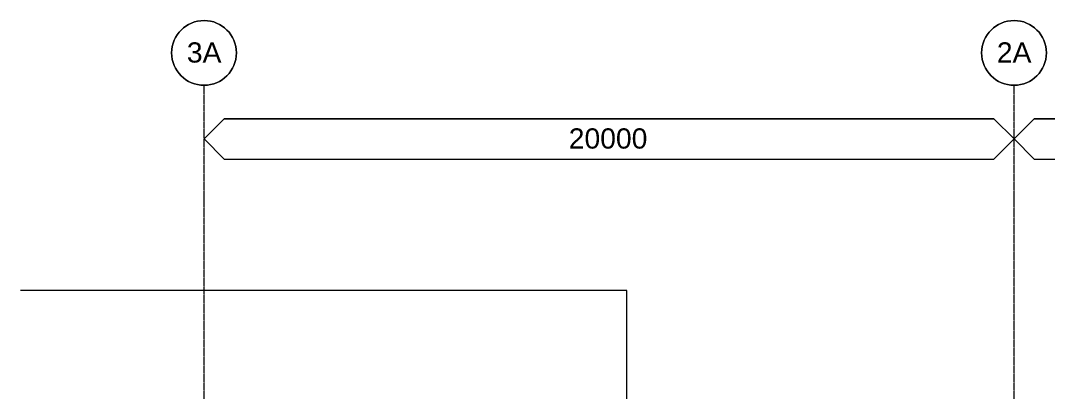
# Model space of a CAD drawing. Header units: millimetres. Extents: x 4237772 to 4686020, y -673 to 29459.
# Drawn here: x 4616363 to 4641743, y 17712 to 26905 of the extents above; entities that cross this region are included whole.
import ezdxf

# ---------------------------------------------------------------- set-up
doc = ezdxf.new("R2010")
doc.units = ezdxf.units.MM
doc.linetypes.add('Grid Line', pattern=[21, 12, -3, 3, -3])
for name, color, linetype, lineweight in [('A-ANNO-NOTE', 131, 'Continuous', 5), ('A-DETL-GENF', 92, 'Continuous', 5), ('G-ANNO-TEXT', 231, 'Continuous', 5), ('S-GRID', 1, 'Continuous', 5), ('S-GRID-IDEN', 1, 'Continuous', 5)]:
    doc.layers.add(name, color=color, linetype=linetype, lineweight=lineweight)
doc.styles.add('Arial', font='arial.ttf', dxfattribs={"height": 500})

# ---------------------------------------------------------------- blocks, each defined once
blk = doc.blocks.new('Dimension - Grids _2D_ - 1-200-639481-SECTION - GRID A9-A10')
at = {"layer": 'A-DETL-GENF'}
for p, q in [((4538804.6142, 24477), (4538304.6142, 23977)), ((4538304.6142, 23977), (4538804.6142, 24477)), ((4557804.6142, 24477), (4538804.6142, 24477)), ((4538804.6142, 24477), (4557804.6142, 24477)), ((4558304.6142, 23977), (4557804.6142, 24477)), ((4558304.6142, 23977), (4557804.6142, 24477)), ((4538304.6142, 23977), (4538804.6142, 23477)), ((4538304.6142, 23977), (4538804.6142, 23477)), ((4557804.6142, 23477), (4558304.6142, 23977)), ((4558304.6142, 23977), (4557804.6142, 23477)), ((4538804.6142, 23477), (4557804.6142, 23477)), ((4538804.6142, 23477), (4557804.6142, 23477))]:
    blk.add_line(p, q, dxfattribs=at)
blk = doc.blocks.new('Grid - A1-203820-SECTION - GRID A9-A10')
at = {"layer": 'S-GRID-IDEN'}
blk.add_circle((4578305, 26105), 800, dxfattribs=at)
for start, end in [(0, 180), (180, 0)]:
    blk.add_arc((4578305, 26105), 800, start, end, dxfattribs=at)

msp = doc.modelspace()

# ---------------------------------------------------------------- linework, layer by layer
at = {"layer": 'G-ANNO-TEXT', "color": 7}
for p, q in [((4617807, 20230), (4616363, 20230)), ((4631330, 20230), (4617807, 20230)), ((4631330, 14605), (4631330, 20230))]:
    msp.add_line(p, q, dxfattribs=at)
at = {"layer": 'S-GRID', "linetype": 'Grid Line'}
for p, q in [((4620893, -610), (4620893, 25305)), ((4640893, -610), (4640893, 25305))]:
    msp.add_line(p, q, dxfattribs=at)

# ---------------------------------------------------------------- block references
at = {"layer": 'A-DETL-GENF'}
for p in [(82589, 0), (102589, 0)]:
    msp.add_blockref('Dimension - Grids _2D_ - 1-200-639481-SECTION - GRID A9-A10', p, dxfattribs=at)
at = {"layer": 'S-GRID-IDEN'}
for p in [(42589, 0), (62589, 0)]:
    msp.add_blockref('Grid - A1-203820-SECTION - GRID A9-A10', p, dxfattribs=at)

# ---------------------------------------------------------------- texts
at = {"layer": 'A-ANNO-NOTE', "insert": (4629899, 24240), "char_height": 500, "width": 2324.89, "attachment_point": 1, "style": 'Arial'}
msp.add_mtext('20000', dxfattribs=at)
at = {"layer": 'S-GRID-IDEN', "char_height": 500, "width": 1026.16, "attachment_point": 1, "style": 'Arial'}
for s, insert in [('3A', (4620469, 26366)), ('2A', (4640469, 26366))]:
    msp.add_mtext(s, dxfattribs=dict(at, insert=insert))

doc.saveas('drawing.dxf')
